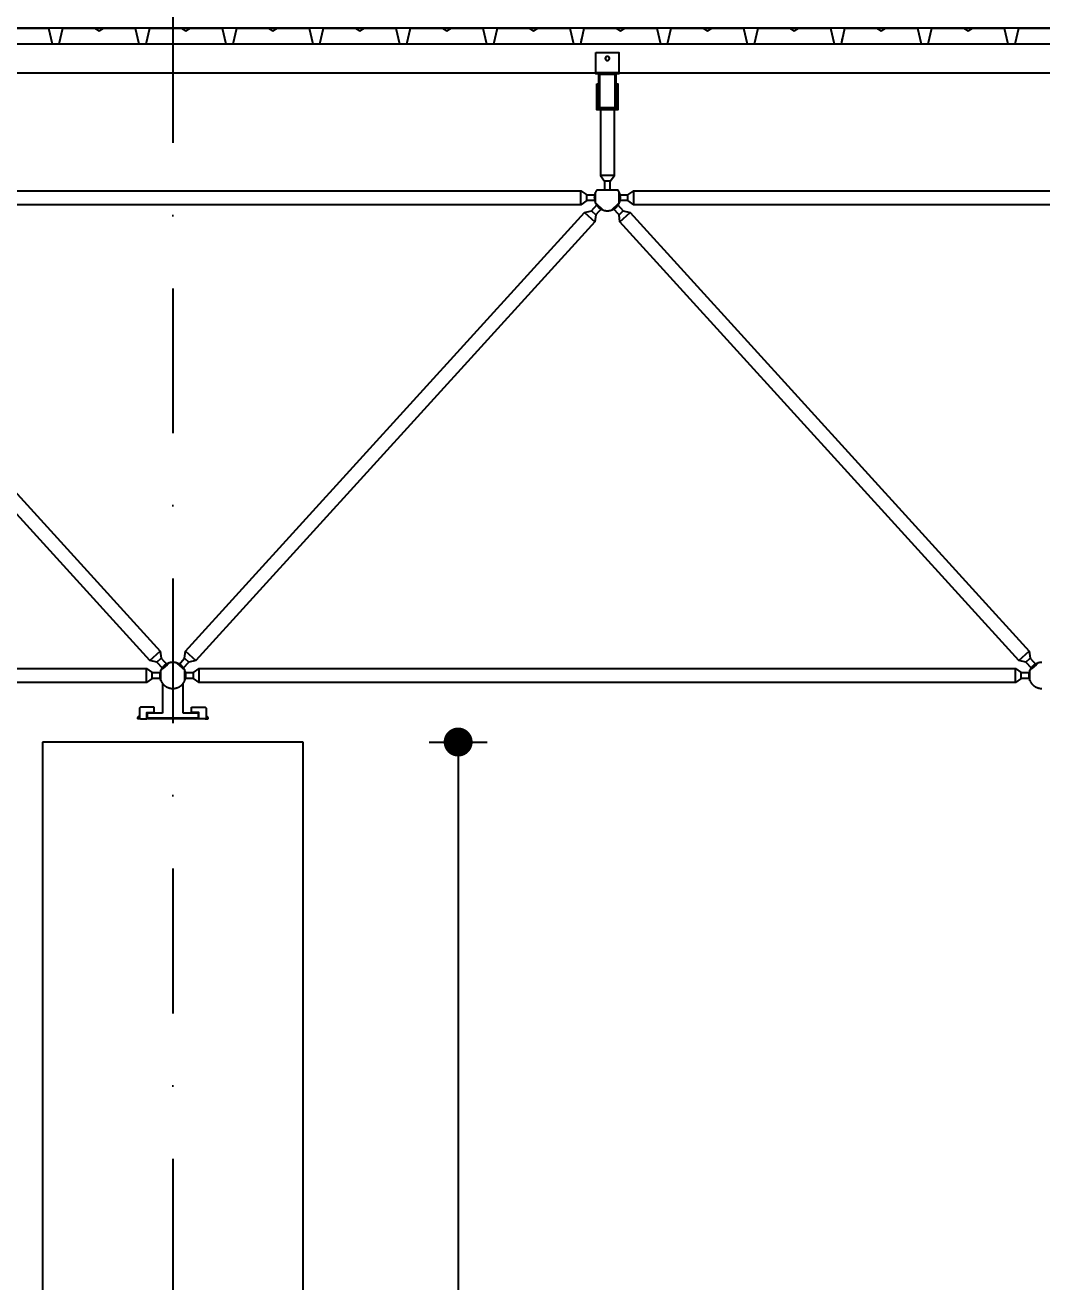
# Model space of a CAD drawing. Header units: centimetres. Extents: x 26569 to 160723, y -3143 to 14565.
# Drawn here: x 33101.2 to 33276.7, y 6157.3 to 6374.3 of the extents above; entities that cross this region are included whole.
import ezdxf

# ---------------------------------------------------------------- set-up
doc = ezdxf.new("R2010")
doc.units = ezdxf.units.CM
doc.header["$LTSCALE"] = 100
doc.linetypes.add('DASHDOT2', pattern=[0.5, 0.25, -0.125, 0, -0.125])
for name, color, linetype in [('A-ANNO-DIMS', 187, 'Continuous'), ('A-ANNO-GRID', 155, 'DASHDOT2'), ('A-ELEV-01', 255, 'Continuous'), ('A-ELEV-02', 253, 'Continuous'), ('A-WALL-INSL', 249, 'Continuous'), ('A-WALL-SNWPNL', 200, 'Continuous'), ('S-STEL', 3, 'Continuous')]:
    doc.layers.add(name, color=color, linetype=linetype)
doc.styles.add('Fields_100', font='act_simplex.shx', dxfattribs={"width": 0.8, "height": 20})
doc.dimstyles.new('FIELDS_100', dxfattribs={"dimscale": 0, "dimtxt": 20, "dimasz": 5, "dimexe": 5, "dimexo": 5, "dimgap": 5, "dimtad": 0, "dimdec": 0, "dimzin": 0, "dimdsep": 46, "dimtxsty": 'Fields_100', "dimblk": 'DOT', "dimcen": 0.09, "dimclrt": 50, "dimadec": 0, "dimazin": 0, "dimtfac": 1, "dimtdec": 0, "dimtix": 1, "dimtofl": 0, "dimtmove": 1, "dimatfit": 3, "dimfxl": 5, "dimfxlon": 1, "dimtolj": 1, "dimtzin": 0, "dimarcsym": 0})

# ---------------------------------------------------------------- blocks, each defined once
blk = doc.blocks.new('_Dot')
at = {"color": 0, "linetype": 'ByBlock', "lineweight": -2}
blk.add_line((-0.5, 0), (-1, 0), dxfattribs=at)
at = {"color": 0, "linetype": 'ByBlock', "const_width": 0.5}
blk.add_lwpolyline([(-0.25, 0, 1), (0.25, 0, 1)], format="xyb", close=True, dxfattribs=at)
blk = doc.blocks.new('*D690')
at = {"layer": 'A-ANNO-DIMS', "color": 0, "lineweight": -2, "transparency": 16777216}
for p, q in [((32226.73, 6649.56), (32226.73, 6659.56)), ((33126.73, 6649.56), (33126.73, 6659.56)), ((32231.73, 6654.56), (32645.07, 6654.56)), ((33121.73, 6654.56), (32708.4, 6654.56))]:
    blk.add_line(p, q, dxfattribs=at)
at = {"layer": 'DEFPOINTS', "color": 0, "transparency": 16777216}
for p in [(33126.73, 6654.56), (32226.73, 6232.06), (33126.73, 6232.06)]:
    blk.add_point(p, dxfattribs=at)
at = {"layer": 'A-ANNO-DIMS', "color": 0, "lineweight": -2, "transparency": 16777216, "xscale": 5, "yscale": 5, "zscale": 5, "rotation": 180}
blk.add_blockref('_Dot', (32226.73, 6654.56), dxfattribs=at)
at = {"layer": 'A-ANNO-DIMS', "color": 0, "lineweight": -2, "transparency": 16777216, "xscale": 5, "yscale": 5, "zscale": 5}
blk.add_blockref('_Dot', (33126.73, 6654.56), dxfattribs=at)
at = {"layer": 'A-ANNO-DIMS', "color": 50, "transparency": 16777216, "insert": (32676.73, 6654.56), "char_height": 20, "attachment_point": 5, "style": 'Fields_100'}
blk.add_mtext('\\A1;1800', dxfattribs=at)
blk = doc.blocks.new('*D691')
at = {"layer": 'A-ANNO-DIMS', "color": 0, "lineweight": -2, "transparency": 16777216}
for p, q in [((33126.73, 6649.56), (33126.73, 6659.56)), ((34026.73, 6649.56), (34026.73, 6659.56)), ((33131.73, 6654.56), (33545.07, 6654.56)), ((34021.73, 6654.56), (33608.4, 6654.56))]:
    blk.add_line(p, q, dxfattribs=at)
at = {"layer": 'DEFPOINTS', "color": 0, "transparency": 16777216}
for p in [(34026.73, 6654.56), (33126.73, 6232.06), (34026.73, 6232.06)]:
    blk.add_point(p, dxfattribs=at)
at = {"layer": 'A-ANNO-DIMS', "color": 0, "lineweight": -2, "transparency": 16777216, "xscale": 5, "yscale": 5, "zscale": 5, "rotation": 180}
blk.add_blockref('_Dot', (33126.73, 6654.56), dxfattribs=at)
at = {"layer": 'A-ANNO-DIMS', "color": 0, "lineweight": -2, "transparency": 16777216, "xscale": 5, "yscale": 5, "zscale": 5}
blk.add_blockref('_Dot', (34026.73, 6654.56), dxfattribs=at)
at = {"layer": 'A-ANNO-DIMS', "color": 50, "transparency": 16777216, "insert": (33576.73, 6654.56), "char_height": 20, "attachment_point": 5, "style": 'Fields_100'}
blk.add_mtext('\\A1;1800', dxfattribs=at)
blk = doc.blocks.new('*D704')
at = {"layer": 'A-ANNO-DIMS', "color": 0, "lineweight": -2, "transparency": 16777216}
for p, q in [((33170.98, 6250.51), (33180.98, 6250.51)), ((33175.98, 6245.51), (33175.98, 6126.08)), ((33175.98, 5955.51), (33175.98, 6074.94)), ((33170.98, 5950.51), (33180.98, 5950.51))]:
    blk.add_line(p, q, dxfattribs=at)
at = {"layer": 'DEFPOINTS', "color": 0, "transparency": 16777216}
for p in [(33149.23, 6250.51), (33175.98, 6250.51), (33149.23, 5950.51)]:
    blk.add_point(p, dxfattribs=at)
at = {"layer": 'A-ANNO-DIMS', "color": 0, "lineweight": -2, "transparency": 16777216, "xscale": 5, "yscale": 5, "zscale": 5}
for p, rotation in [((33175.98, 6250.51), 90), ((33175.98, 5950.51), 270)]:
    blk.add_blockref('_Dot', p, dxfattribs=dict(at, rotation=rotation))
at = {"layer": 'A-ANNO-DIMS', "color": 50, "transparency": 16777216, "insert": (33175.98, 6100.51), "char_height": 20, "attachment_point": 5, "rotation": 90, "style": 'Fields_100'}
blk.add_mtext('\\A1;300', dxfattribs=at)

msp = doc.modelspace()

# ---------------------------------------------------------------- hatches: boundary and pattern name
at = {"layer": 'A-ELEV-02'}
for points in [[(33120.98, 6254.66), (33121.13, 6254.51), (33120.63, 6254.51), (33120.63, 6254.53), (33120.64, 6254.55), (33120.64, 6254.56), (33120.64, 6254.58), (33120.64, 6254.6), (33120.64, 6254.61), (33120.65, 6254.63), (33120.65, 6254.65), (33120.66, 6254.66), (33120.66, 6254.68), (33120.67, 6254.7), (33120.68, 6254.71), (33120.68, 6254.73), (33120.69, 6254.74), (33120.7, 6254.76), (33120.71, 6254.77), (33120.72, 6254.79), (33120.73, 6254.8), (33120.74, 6254.81), (33120.75, 6254.83), (33120.76, 6254.84), (33120.77, 6254.85), (33120.78, 6254.87), (33120.79, 6254.88), (33120.81, 6254.89), (33120.82, 6254.9), (33120.83, 6254.91), (33120.85, 6254.92), (33120.86, 6254.93), (33120.88, 6254.94), (33120.89, 6254.95), (33120.91, 6254.96), (33120.92, 6254.96), (33120.94, 6254.97), (33120.95, 6254.98), (33120.97, 6254.98), (33120.98, 6254.99)], [(33132.48, 6254.66), (33132.33, 6254.51), (33132.83, 6254.51), (33132.83, 6254.53), (33132.83, 6254.55), (33132.83, 6254.56), (33132.83, 6254.58), (33132.83, 6254.6), (33132.82, 6254.61), (33132.82, 6254.63), (33132.82, 6254.65), (33132.81, 6254.66), (33132.81, 6254.68), (33132.8, 6254.7), (33132.79, 6254.71), (33132.79, 6254.73), (33132.78, 6254.74), (33132.77, 6254.76), (33132.76, 6254.77), (33132.75, 6254.79), (33132.74, 6254.8), (33132.73, 6254.81), (33132.72, 6254.83), (33132.71, 6254.84), (33132.7, 6254.85), (33132.69, 6254.87), (33132.67, 6254.88), (33132.66, 6254.89), (33132.65, 6254.9), (33132.64, 6254.91), (33132.62, 6254.92), (33132.61, 6254.93), (33132.59, 6254.94), (33132.58, 6254.95), (33132.56, 6254.96), (33132.55, 6254.96), (33132.53, 6254.97), (33132.52, 6254.98), (33132.5, 6254.98), (33132.48, 6254.99)]]:
    msp.add_hatch(color=256, dxfattribs=at).paths.add_polyline_path(points, flags=0)

# ---------------------------------------------------------------- linework, layer by layer
at = {"layer": 'A-ANNO-GRID'}
msp.add_lwpolyline([(33126.73, 6679.56), (33126.73, 5813.01)], dxfattribs=at)
at = {"layer": 'A-ELEV-01'}
for points in [[(33104.23, 6250.51), (33104.23, 5950.51)], [(33149.23, 6250.51), (33104.23, 6250.51)], [(33149.23, 5950.51), (33149.23, 6250.51)]]:
    msp.add_lwpolyline(points, dxfattribs=at)
at = {"layer": 'A-ELEV-02'}
for points in [[(32200.48, 6371.06), (36699.23, 6371.06)], [(32200.48, 6366.06), (36699.23, 6366.06)], [(33203.73, 6366.06), (33199.73, 6366.06)], [(33199.93, 6363.26), (33200.18, 6363.26)], [(33203.28, 6363.26), (33203.53, 6363.26)], [(33199.93, 6362.56), (33200.18, 6362.56)], [(33203.28, 6362.56), (33203.53, 6362.56)], [(33200.53, 6359.66), (33200.53, 6348.36), (33201.23, 6347.36), (33201.23, 6345.86)], [(33202.23, 6345.86), (33202.23, 6347.36), (33202.94, 6348.36), (33202.94, 6359.66)], [(33202.94, 6348.36), (33200.53, 6348.36)], [(33199.93, 6345.86), (33199.89, 6345.8), (33199.85, 6345.74), (33199.81, 6345.68), (33199.77, 6345.61), (33199.73, 6345.54), (33199.7, 6345.47), (33199.67, 6345.4), (33199.64, 6345.33), (33199.61, 6345.26), (33199.6, 6345.22), (33199.59, 6345.18), (33199.57, 6345.14), (33199.56, 6345.11), (33199.55, 6345.07), (33199.54, 6345.03), (33199.54, 6344.99), (33199.53, 6344.95), (33199.52, 6344.91), (33199.51, 6344.87), (33199.51, 6344.83), (33199.5, 6344.79), (33199.5, 6344.75), (33199.49, 6344.71), (33199.49, 6344.67), (33199.49, 6344.63), (33199.49, 6344.59), (33199.48, 6344.55), (33199.48, 6344.52), (33199.48, 6344.48), (33199.49, 6344.44), (33199.49, 6344.4), (33199.49, 6344.36), (33199.49, 6344.32), (33199.5, 6344.28), (33199.5, 6344.24), (33199.51, 6344.2), (33199.51, 6344.16), (33199.53, 6344.08), (33199.54, 6344.01), (33199.56, 6343.93), (33199.58, 6343.86), (33199.61, 6343.78), (33199.63, 6343.71), (33199.66, 6343.64), (33199.69, 6343.57), (33199.72, 6343.51), (33199.76, 6343.44), (33199.79, 6343.37), (33199.83, 6343.31), (33199.87, 6343.25), (33199.92, 6343.18), (33199.96, 6343.12), (33200.01, 6343.06), (33200.07, 6343), (33200.12, 6342.95), (33200.15, 6342.92), (33200.17, 6342.89), (33200.2, 6342.86), (33200.23, 6342.84), (33200.26, 6342.81), (33200.29, 6342.78), (33200.32, 6342.76), (33200.35, 6342.73), (33200.39, 6342.71), (33200.42, 6342.69), (33200.45, 6342.66), (33200.48, 6342.64), (33200.52, 6342.62), (33200.55, 6342.6), (33200.59, 6342.58), (33200.62, 6342.56), (33200.65, 6342.54), (33200.69, 6342.52), (33200.73, 6342.5), (33200.76, 6342.48), (33200.8, 6342.47), (33200.83, 6342.45), (33200.87, 6342.43), (33200.91, 6342.42), (33200.94, 6342.41), (33200.98, 6342.39), (33201.02, 6342.38), (33201.06, 6342.37), (33201.13, 6342.34), (33201.21, 6342.33), (33201.28, 6342.31), (33201.36, 6342.29), (33201.43, 6342.28), (33201.51, 6342.27), (33201.59, 6342.27), (33201.66, 6342.26), (33201.73, 6342.26), (33201.81, 6342.26), (33201.88, 6342.27), (33201.96, 6342.27), (33202.03, 6342.28), (33202.11, 6342.29), (33202.19, 6342.31), (33202.26, 6342.33), (33202.34, 6342.34), (33202.41, 6342.37), (33202.45, 6342.38), (33202.49, 6342.39), (33202.52, 6342.41), (33202.56, 6342.42), (33202.6, 6342.43), (33202.63, 6342.45), (33202.67, 6342.47), (33202.71, 6342.48), (33202.74, 6342.5), (33202.78, 6342.52), (33202.81, 6342.54), (33202.85, 6342.56), (33202.88, 6342.58), (33202.92, 6342.6), (33202.95, 6342.62), (33202.98, 6342.64), (33203.02, 6342.66), (33203.05, 6342.69), (33203.08, 6342.71), (33203.11, 6342.73), (33203.15, 6342.76), (33203.18, 6342.78), (33203.21, 6342.81), (33203.24, 6342.84), (33203.27, 6342.86), (33203.29, 6342.89), (33203.32, 6342.92), (33203.35, 6342.95), (33203.4, 6343), (33203.45, 6343.06), (33203.5, 6343.12), (33203.55, 6343.18), (33203.59, 6343.25), (33203.64, 6343.31), (33203.68, 6343.37), (33203.71, 6343.44), (33203.75, 6343.51), (33203.78, 6343.57), (33203.81, 6343.64), (33203.84, 6343.71), (33203.86, 6343.78), (33203.89, 6343.86), (33203.91, 6343.93), (33203.93, 6344.01), (33203.94, 6344.08), (33203.96, 6344.16), (33203.96, 6344.2), (33203.97, 6344.24), (33203.97, 6344.28), (33203.98, 6344.32), (33203.98, 6344.36), (33203.98, 6344.4), (33203.98, 6344.44), (33203.98, 6344.48), (33203.98, 6344.52), (33203.98, 6344.55), (33203.98, 6344.59), (33203.98, 6344.63), (33203.98, 6344.67), (33203.98, 6344.71), (33203.97, 6344.75), (33203.97, 6344.79), (33203.96, 6344.83), (33203.96, 6344.87), (33203.95, 6344.91), (33203.94, 6344.95), (33203.93, 6344.99), (33203.92, 6345.03), (33203.91, 6345.07), (33203.9, 6345.11), (33203.89, 6345.14), (33203.88, 6345.18), (33203.87, 6345.22), (33203.86, 6345.26), (33203.83, 6345.33), (33203.8, 6345.4), (33203.77, 6345.47), (33203.73, 6345.54), (33203.7, 6345.61), (33203.66, 6345.68), (33203.62, 6345.74), (33203.58, 6345.8), (33203.53, 6345.86)], [(33199.93, 6345.86), (33203.53, 6345.86)], [(33202.23, 6347.36), (33201.23, 6347.36)], [(33053.78, 6345.01), (33055.28, 6345.01), (33056.28, 6345.72), (33197.18, 6345.72), (33198.18, 6345.01), (33199.68, 6345.01)], [(33199.68, 6344.01), (33198.18, 6344.01), (33197.18, 6343.3), (33056.28, 6343.3), (33055.28, 6344.01), (33053.78, 6344.01)], [(33197.18, 6343.3), (33197.18, 6345.72)], [(33198.18, 6344.01), (33198.18, 6345.01)], [(33199.68, 6343.58), (33199.68, 6345.44)], [(33203.78, 6345.01), (33205.28, 6345.01), (33206.28, 6345.72), (33347.18, 6345.72), (33348.18, 6345.01), (33349.68, 6345.01)], [(33203.78, 6343.58), (33203.78, 6345.44)], [(33349.68, 6344.01), (33348.18, 6344.01), (33347.18, 6343.3), (33206.28, 6343.3), (33205.28, 6344.01), (33203.78, 6344.01)], [(33205.28, 6344.01), (33205.28, 6345.01)], [(33206.28, 6343.3), (33206.28, 6345.72)], [(33197.78, 6341.96), (33199.57, 6340.33)], [(33198.98, 6342.22), (33199.72, 6341.55)], [(33199.67, 6343.62), (33201.04, 6342.37)], [(33202.43, 6342.37), (33203.8, 6343.62)], [(33203.75, 6341.55), (33204.49, 6342.22)], [(33203.9, 6340.33), (33205.69, 6341.96)], [(33122.78, 6264.57), (33124.57, 6266.19)], [(33128.9, 6266.19), (33130.69, 6264.57)], [(33272.78, 6264.57), (33274.57, 6266.19)], [(33123.98, 6264.3), (33124.72, 6264.98)], [(33128.53, 6260.66), (33128.58, 6260.72), (33128.62, 6260.78), (33128.66, 6260.85), (33128.7, 6260.91), (33128.73, 6260.98), (33128.77, 6261.05), (33128.8, 6261.12), (33128.83, 6261.19), (33128.86, 6261.27), (33128.87, 6261.31), (33128.88, 6261.34), (33128.89, 6261.38), (33128.9, 6261.42), (33128.91, 6261.46), (33128.92, 6261.5), (33128.93, 6261.53), (33128.94, 6261.57), (33128.95, 6261.61), (33128.96, 6261.65), (33128.96, 6261.69), (33128.97, 6261.73), (33128.97, 6261.77), (33128.98, 6261.81), (33128.98, 6261.85), (33128.98, 6261.89), (33128.98, 6261.93), (33128.98, 6261.97), (33128.98, 6262.01), (33128.98, 6262.05), (33128.98, 6262.09), (33128.98, 6262.13), (33128.98, 6262.17), (33128.98, 6262.21), (33128.97, 6262.25), (33128.97, 6262.29), (33128.96, 6262.33), (33128.96, 6262.36), (33128.94, 6262.44), (33128.93, 6262.52), (33128.91, 6262.59), (33128.89, 6262.67), (33128.86, 6262.74), (33128.84, 6262.81), (33128.81, 6262.88), (33128.78, 6262.95), (33128.75, 6263.02), (33128.71, 6263.08), (33128.68, 6263.15), (33128.64, 6263.21), (33128.59, 6263.28), (33128.55, 6263.34), (33128.5, 6263.4), (33128.45, 6263.46), (33128.4, 6263.52), (33128.35, 6263.58), (33128.32, 6263.61), (33128.29, 6263.63), (33128.27, 6263.66), (33128.24, 6263.69), (33128.21, 6263.71), (33128.18, 6263.74), (33128.15, 6263.77), (33128.11, 6263.79), (33128.08, 6263.81), (33128.05, 6263.84), (33128.02, 6263.86), (33127.98, 6263.88), (33127.95, 6263.9), (33127.92, 6263.93), (33127.88, 6263.95), (33127.85, 6263.97), (33127.81, 6263.99), (33127.78, 6264.01), (33127.74, 6264.02), (33127.71, 6264.04), (33127.67, 6264.06), (33127.63, 6264.07), (33127.6, 6264.09), (33127.56, 6264.1), (33127.52, 6264.12), (33127.49, 6264.13), (33127.45, 6264.15), (33127.41, 6264.16), (33127.34, 6264.18), (33127.26, 6264.2), (33127.19, 6264.22), (33127.11, 6264.23), (33127.03, 6264.24), (33126.96, 6264.25), (33126.88, 6264.26), (33126.81, 6264.26), (33126.73, 6264.26), (33126.66, 6264.26), (33126.59, 6264.26), (33126.51, 6264.25), (33126.43, 6264.24), (33126.36, 6264.23), (33126.28, 6264.22), (33126.21, 6264.2), (33126.13, 6264.18), (33126.06, 6264.16), (33126.02, 6264.15), (33125.98, 6264.13), (33125.94, 6264.12), (33125.91, 6264.1), (33125.87, 6264.09), (33125.83, 6264.07), (33125.8, 6264.06), (33125.76, 6264.04), (33125.73, 6264.02), (33125.69, 6264.01), (33125.65, 6263.99), (33125.62, 6263.97), (33125.59, 6263.95), (33125.55, 6263.93), (33125.52, 6263.9), (33125.48, 6263.88), (33125.45, 6263.86), (33125.42, 6263.84), (33125.39, 6263.81), (33125.35, 6263.79), (33125.32, 6263.77), (33125.29, 6263.74), (33125.26, 6263.71), (33125.23, 6263.69), (33125.2, 6263.66), (33125.17, 6263.63), (33125.15, 6263.61), (33125.12, 6263.58), (33125.07, 6263.52), (33125.01, 6263.46), (33124.96, 6263.4), (33124.92, 6263.34), (33124.87, 6263.28), (33124.83, 6263.21), (33124.79, 6263.15), (33124.76, 6263.08), (33124.72, 6263.02), (33124.69, 6262.95), (33124.66, 6262.88), (33124.63, 6262.81), (33124.61, 6262.74), (33124.58, 6262.67), (33124.56, 6262.59), (33124.54, 6262.52), (33124.53, 6262.44), (33124.51, 6262.36), (33124.51, 6262.33), (33124.5, 6262.29), (33124.5, 6262.25), (33124.49, 6262.21), (33124.49, 6262.17), (33124.49, 6262.13), (33124.49, 6262.09), (33124.48, 6262.05), (33124.48, 6262.01), (33124.48, 6261.97), (33124.49, 6261.93), (33124.49, 6261.89), (33124.49, 6261.85), (33124.49, 6261.81), (33124.5, 6261.77), (33124.5, 6261.73), (33124.51, 6261.69), (33124.51, 6261.65), (33124.52, 6261.61), (33124.53, 6261.57), (33124.54, 6261.53), (33124.54, 6261.5), (33124.55, 6261.46), (33124.56, 6261.42), (33124.57, 6261.38), (33124.59, 6261.34), (33124.6, 6261.31), (33124.61, 6261.27), (33124.64, 6261.19), (33124.67, 6261.12), (33124.7, 6261.05), (33124.73, 6260.98), (33124.77, 6260.91), (33124.81, 6260.85), (33124.85, 6260.78), (33124.89, 6260.72), (33124.93, 6260.66)], [(33124.67, 6262.91), (33126.04, 6264.15)], [(33127.43, 6264.15), (33128.8, 6262.91)], [(33128.75, 6264.98), (33129.49, 6264.3)], [(33273.98, 6264.3), (33274.72, 6264.98)], [(33276.73, 6264.26), (33276.68, 6264.26), (33276.63, 6264.26), (33276.58, 6264.26), (33276.53, 6264.25), (33276.48, 6264.25), (33276.43, 6264.24), (33276.38, 6264.23), (33276.32, 6264.22), (33276.27, 6264.21), (33276.22, 6264.2), (33276.17, 6264.19), (33276.12, 6264.18), (33276.06, 6264.16), (33276.01, 6264.14), (33275.96, 6264.12), (33275.91, 6264.1), (33275.85, 6264.08), (33275.8, 6264.06), (33275.75, 6264.04), (33275.7, 6264.01), (33275.65, 6263.98), (33275.6, 6263.96), (33275.55, 6263.93), (33275.5, 6263.9), (33275.46, 6263.86), (33275.41, 6263.83), (33275.36, 6263.8), (33275.32, 6263.76), (33275.27, 6263.72), (33275.23, 6263.68), (33275.19, 6263.64), (33275.14, 6263.6), (33275.1, 6263.56), (33275.06, 6263.52), (33275.02, 6263.48), (33274.99, 6263.43), (33274.95, 6263.38), (33274.92, 6263.34), (33274.88, 6263.29), (33274.85, 6263.24), (33274.82, 6263.19), (33274.79, 6263.15), (33274.76, 6263.1), (33274.74, 6263.05), (33274.71, 6262.99), (33274.69, 6262.94), (33274.66, 6262.89), (33274.64, 6262.84), (33274.62, 6262.79), (33274.6, 6262.74), (33274.59, 6262.68), (33274.57, 6262.63), (33274.56, 6262.58), (33274.54, 6262.53), (33274.53, 6262.47), (33274.52, 6262.42), (33274.51, 6262.37), (33274.51, 6262.32), (33274.5, 6262.27), (33274.49, 6262.21), (33274.49, 6262.16), (33274.49, 6262.11), (33274.48, 6262.06), (33274.48, 6262.01), (33274.48, 6261.96), (33274.49, 6261.91), (33274.49, 6261.86), (33274.49, 6261.81), (33274.5, 6261.76), (33274.51, 6261.71), (33274.51, 6261.66), (33274.52, 6261.6), (33274.53, 6261.55), (33274.54, 6261.5), (33274.56, 6261.45), (33274.57, 6261.39), (33274.59, 6261.34), (33274.6, 6261.29), (33274.62, 6261.24), (33274.64, 6261.18), (33274.66, 6261.13), (33274.69, 6261.08), (33274.71, 6261.03), (33274.74, 6260.98), (33274.76, 6260.93), (33274.79, 6260.88), (33274.82, 6260.83), (33274.85, 6260.78), (33274.88, 6260.73), (33274.92, 6260.69), (33274.95, 6260.64), (33274.99, 6260.59), (33275.02, 6260.55), (33275.06, 6260.51), (33275.1, 6260.46), (33275.14, 6260.42), (33275.19, 6260.38), (33275.23, 6260.34), (33275.27, 6260.3), (33275.32, 6260.27), (33275.36, 6260.23), (33275.41, 6260.19), (33275.46, 6260.16), (33275.5, 6260.13), (33275.55, 6260.1), (33275.6, 6260.07), (33275.65, 6260.04), (33275.7, 6260.01), (33275.75, 6259.99), (33275.8, 6259.96), (33275.85, 6259.94), (33275.91, 6259.92), (33275.96, 6259.9), (33276.01, 6259.88), (33276.06, 6259.86), (33276.12, 6259.85), (33276.17, 6259.83), (33276.22, 6259.82), (33276.27, 6259.81), (33276.32, 6259.8), (33276.38, 6259.79), (33276.43, 6259.78), (33276.48, 6259.78), (33276.53, 6259.77), (33276.58, 6259.77), (33276.63, 6259.76), (33276.68, 6259.76), (33276.73, 6259.76)], [(33274.67, 6262.91), (33276.04, 6264.15)], [(32978.78, 6262.51), (32980.28, 6262.51), (32981.28, 6263.22), (33122.18, 6263.22), (33123.18, 6262.51), (33124.68, 6262.51)], [(33124.68, 6261.51), (33123.18, 6261.51), (33122.18, 6260.8), (32981.28, 6260.8), (32980.28, 6261.51), (32978.78, 6261.51)], [(33122.18, 6260.8), (33122.18, 6263.22)], [(33123.18, 6261.51), (33123.18, 6262.51)], [(33124.68, 6261.08), (33124.68, 6262.94)], [(33126.73, 6262.01), (33126.73, 6254.51)], [(33128.78, 6262.51), (33130.28, 6262.51), (33131.28, 6263.22), (33272.18, 6263.22), (33273.18, 6262.51), (33274.68, 6262.51)], [(33128.78, 6261.08), (33128.78, 6262.94)], [(33274.68, 6261.51), (33273.18, 6261.51), (33272.18, 6260.8), (33131.28, 6260.8), (33130.28, 6261.51), (33128.78, 6261.51)], [(33130.28, 6261.51), (33130.28, 6262.51)], [(33131.28, 6260.8), (33131.28, 6263.22)], [(33272.18, 6260.8), (33272.18, 6263.22)], [(33273.18, 6261.51), (33273.18, 6262.51)], [(33274.68, 6261.08), (33274.68, 6262.94)], [(33124.93, 6260.66), (33124.93, 6255.51)], [(33128.53, 6255.51), (33128.53, 6260.66)], [(33120.98, 6254.99), (33120.98, 6254.99), (33120.97, 6254.98), (33120.96, 6254.98), (33120.95, 6254.98), (33120.94, 6254.97), (33120.93, 6254.97), (33120.92, 6254.97), (33120.91, 6254.96), (33120.91, 6254.96), (33120.9, 6254.95), (33120.89, 6254.95), (33120.88, 6254.94), (33120.87, 6254.94), (33120.86, 6254.93), (33120.85, 6254.93), (33120.85, 6254.92), (33120.84, 6254.92), (33120.83, 6254.91), (33120.82, 6254.9), (33120.81, 6254.9), (33120.81, 6254.89), (33120.8, 6254.88), (33120.79, 6254.88), (33120.78, 6254.87), (33120.78, 6254.86), (33120.77, 6254.86), (33120.76, 6254.85), (33120.76, 6254.84), (33120.75, 6254.83), (33120.74, 6254.82), (33120.74, 6254.82), (33120.73, 6254.81), (33120.73, 6254.8), (33120.72, 6254.79), (33120.71, 6254.78), (33120.71, 6254.77), (33120.7, 6254.77), (33120.7, 6254.76), (33120.69, 6254.75), (33120.69, 6254.74), (33120.68, 6254.73), (33120.68, 6254.72), (33120.68, 6254.71), (33120.67, 6254.7), (33120.67, 6254.69), (33120.66, 6254.68), (33120.66, 6254.67), (33120.66, 6254.66), (33120.65, 6254.65), (33120.65, 6254.65), (33120.65, 6254.64), (33120.65, 6254.63), (33120.65, 6254.62), (33120.64, 6254.61), (33120.64, 6254.6), (33120.64, 6254.59), (33120.64, 6254.58), (33120.64, 6254.57), (33120.64, 6254.56), (33120.64, 6254.55), (33120.64, 6254.54), (33120.63, 6254.53), (33120.63, 6254.52), (33120.63, 6254.51)], [(33121.13, 6254.51), (33120.98, 6254.66)], [(33124.93, 6255.51), (33122.28, 6255.51)], [(33122.28, 6255.51), (33122.28, 6254.71)], [(33122.28, 6254.71), (33131.18, 6254.71)], [(33122.41, 6254.61), (33122.41, 6254.71)], [(33131.18, 6255.51), (33128.53, 6255.51)], [(33131.06, 6254.61), (33131.06, 6254.71)], [(33131.18, 6254.71), (33131.18, 6255.51)], [(33132.33, 6254.51), (33132.48, 6254.66)], [(33132.83, 6254.51), (33132.83, 6254.52), (33132.83, 6254.53), (33132.83, 6254.54), (33132.83, 6254.55), (33132.83, 6254.56), (33132.83, 6254.57), (33132.83, 6254.58), (33132.83, 6254.59), (33132.83, 6254.6), (33132.83, 6254.61), (33132.82, 6254.62), (33132.82, 6254.63), (33132.82, 6254.64), (33132.82, 6254.65), (33132.81, 6254.65), (33132.81, 6254.66), (33132.81, 6254.67), (33132.8, 6254.68), (33132.8, 6254.69), (33132.8, 6254.7), (33132.79, 6254.71), (33132.79, 6254.72), (33132.78, 6254.73), (33132.78, 6254.74), (33132.78, 6254.75), (33132.77, 6254.76), (33132.77, 6254.77), (33132.76, 6254.77), (33132.75, 6254.78), (33132.75, 6254.79), (33132.74, 6254.8), (33132.74, 6254.81), (33132.73, 6254.82), (33132.72, 6254.82), (33132.72, 6254.83), (33132.71, 6254.84), (33132.71, 6254.85), (33132.7, 6254.86), (33132.69, 6254.86), (33132.68, 6254.87), (33132.68, 6254.88), (33132.67, 6254.88), (33132.66, 6254.89), (33132.65, 6254.9), (33132.65, 6254.9), (33132.64, 6254.91), (33132.63, 6254.92), (33132.62, 6254.92), (33132.61, 6254.93), (33132.61, 6254.93), (33132.6, 6254.94), (33132.59, 6254.94), (33132.58, 6254.95), (33132.57, 6254.95), (33132.56, 6254.96), (33132.55, 6254.96), (33132.55, 6254.97), (33132.54, 6254.97), (33132.53, 6254.97), (33132.52, 6254.98), (33132.51, 6254.98), (33132.5, 6254.98), (33132.49, 6254.99), (33132.48, 6254.99)], [(33121.13, 6254.51), (33120.63, 6254.51)], [(33122.39, 6254.51), (33122.39, 6254.61)], [(33122.39, 6254.61), (33131.08, 6254.61)], [(33131.08, 6254.51), (33122.39, 6254.51)], [(33131.08, 6254.51), (33131.08, 6254.61)], [(33132.33, 6254.51), (33132.83, 6254.51)]]:
    msp.add_lwpolyline(points, dxfattribs=at)
for points in [[(33199.73, 6369.56), (33203.73, 6369.56), (33203.73, 6365.91), (33199.73, 6365.91)], [(33202.08, 6368.56), (33202.08, 6368.57), (33202.08, 6368.58), (33202.08, 6368.59), (33202.08, 6368.59), (33202.08, 6368.6), (33202.08, 6368.61), (33202.08, 6368.62), (33202.08, 6368.63), (33202.08, 6368.63), (33202.08, 6368.64), (33202.07, 6368.65), (33202.07, 6368.66), (33202.07, 6368.67), (33202.07, 6368.67), (33202.06, 6368.68), (33202.06, 6368.69), (33202.06, 6368.7), (33202.05, 6368.71), (33202.05, 6368.72), (33202.05, 6368.72), (33202.04, 6368.73), (33202.04, 6368.74), (33202.03, 6368.75), (33202.03, 6368.75), (33202.02, 6368.76), (33202.02, 6368.77), (33202.01, 6368.78), (33202.01, 6368.78), (33202, 6368.79), (33201.99, 6368.8), (33201.99, 6368.8), (33201.98, 6368.81), (33201.98, 6368.82), (33201.97, 6368.82), (33201.96, 6368.83), (33201.95, 6368.83), (33201.95, 6368.84), (33201.94, 6368.85), (33201.93, 6368.85), (33201.93, 6368.86), (33201.92, 6368.86), (33201.91, 6368.86), (33201.9, 6368.87), (33201.9, 6368.87), (33201.89, 6368.88), (33201.88, 6368.88), (33201.87, 6368.88), (33201.86, 6368.89), (33201.86, 6368.89), (33201.85, 6368.89), (33201.84, 6368.9), (33201.83, 6368.9), (33201.82, 6368.9), (33201.81, 6368.9), (33201.81, 6368.9), (33201.8, 6368.91), (33201.79, 6368.91), (33201.78, 6368.91), (33201.77, 6368.91), (33201.77, 6368.91), (33201.76, 6368.91), (33201.75, 6368.91), (33201.74, 6368.91), (33201.73, 6368.91), (33201.73, 6368.91), (33201.72, 6368.91), (33201.71, 6368.91), (33201.7, 6368.91), (33201.69, 6368.91), (33201.69, 6368.91), (33201.68, 6368.91), (33201.67, 6368.91), (33201.66, 6368.9), (33201.65, 6368.9), (33201.65, 6368.9), (33201.64, 6368.9), (33201.63, 6368.9), (33201.62, 6368.89), (33201.61, 6368.89), (33201.61, 6368.89), (33201.6, 6368.88), (33201.59, 6368.88), (33201.58, 6368.88), (33201.57, 6368.87), (33201.57, 6368.87), (33201.56, 6368.86), (33201.55, 6368.86), (33201.54, 6368.86), (33201.54, 6368.85), (33201.53, 6368.85), (33201.52, 6368.84), (33201.51, 6368.83), (33201.51, 6368.83), (33201.5, 6368.82), (33201.49, 6368.82), (33201.49, 6368.81), (33201.48, 6368.8), (33201.47, 6368.8), (33201.47, 6368.79), (33201.46, 6368.78), (33201.46, 6368.78), (33201.45, 6368.77), (33201.45, 6368.76), (33201.44, 6368.75), (33201.44, 6368.75), (33201.43, 6368.74), (33201.43, 6368.73), (33201.42, 6368.72), (33201.42, 6368.72), (33201.42, 6368.71), (33201.41, 6368.7), (33201.41, 6368.69), (33201.41, 6368.68), (33201.4, 6368.67), (33201.4, 6368.67), (33201.4, 6368.66), (33201.4, 6368.65), (33201.39, 6368.64), (33201.39, 6368.63), (33201.39, 6368.63), (33201.39, 6368.62), (33201.39, 6368.61), (33201.39, 6368.6), (33201.39, 6368.59), (33201.39, 6368.59), (33201.38, 6368.58), (33201.38, 6368.57), (33201.38, 6368.56), (33201.38, 6368.55), (33201.38, 6368.55), (33201.39, 6368.54), (33201.39, 6368.53), (33201.39, 6368.52), (33201.39, 6368.51), (33201.39, 6368.51), (33201.39, 6368.5), (33201.39, 6368.49), (33201.39, 6368.48), (33201.4, 6368.47), (33201.4, 6368.47), (33201.4, 6368.46), (33201.4, 6368.45), (33201.41, 6368.44), (33201.41, 6368.43), (33201.41, 6368.43), (33201.42, 6368.42), (33201.42, 6368.41), (33201.42, 6368.4), (33201.43, 6368.39), (33201.43, 6368.39), (33201.44, 6368.38), (33201.44, 6368.37), (33201.45, 6368.36), (33201.45, 6368.36), (33201.46, 6368.35), (33201.46, 6368.34), (33201.47, 6368.33), (33201.47, 6368.33), (33201.48, 6368.32), (33201.49, 6368.31), (33201.49, 6368.31), (33201.5, 6368.3), (33201.51, 6368.3), (33201.51, 6368.29), (33201.52, 6368.28), (33201.53, 6368.28), (33201.54, 6368.27), (33201.54, 6368.27), (33201.55, 6368.26), (33201.56, 6368.26), (33201.57, 6368.26), (33201.57, 6368.25), (33201.58, 6368.25), (33201.59, 6368.24), (33201.6, 6368.24), (33201.61, 6368.24), (33201.61, 6368.23), (33201.62, 6368.23), (33201.63, 6368.23), (33201.64, 6368.23), (33201.65, 6368.22), (33201.65, 6368.22), (33201.66, 6368.22), (33201.67, 6368.22), (33201.68, 6368.22), (33201.69, 6368.22), (33201.69, 6368.21), (33201.7, 6368.21), (33201.71, 6368.21), (33201.72, 6368.21), (33201.73, 6368.21), (33201.73, 6368.21), (33201.74, 6368.21), (33201.75, 6368.21), (33201.76, 6368.21), (33201.77, 6368.21), (33201.77, 6368.21), (33201.78, 6368.22), (33201.79, 6368.22), (33201.8, 6368.22), (33201.81, 6368.22), (33201.81, 6368.22), (33201.82, 6368.22), (33201.83, 6368.23), (33201.84, 6368.23), (33201.85, 6368.23), (33201.86, 6368.23), (33201.86, 6368.24), (33201.87, 6368.24), (33201.88, 6368.24), (33201.89, 6368.25), (33201.9, 6368.25), (33201.9, 6368.26), (33201.91, 6368.26), (33201.92, 6368.26), (33201.93, 6368.27), (33201.93, 6368.27), (33201.94, 6368.28), (33201.95, 6368.28), (33201.95, 6368.29), (33201.96, 6368.3), (33201.97, 6368.3), (33201.98, 6368.31), (33201.98, 6368.31), (33201.99, 6368.32), (33201.99, 6368.33), (33202, 6368.33), (33202.01, 6368.34), (33202.01, 6368.35), (33202.02, 6368.36), (33202.02, 6368.36), (33202.03, 6368.37), (33202.03, 6368.38), (33202.04, 6368.39), (33202.04, 6368.39), (33202.05, 6368.4), (33202.05, 6368.41), (33202.05, 6368.42), (33202.06, 6368.43), (33202.06, 6368.43), (33202.06, 6368.44), (33202.07, 6368.45), (33202.07, 6368.46), (33202.07, 6368.47), (33202.07, 6368.47), (33202.08, 6368.48), (33202.08, 6368.49), (33202.08, 6368.5), (33202.08, 6368.51), (33202.08, 6368.51), (33202.08, 6368.52), (33202.08, 6368.53), (33202.08, 6368.54), (33202.08, 6368.55), (33202.08, 6368.55)], [(33199.93, 6364.16), (33200.18, 6364.16), (33200.18, 6359.91), (33203.28, 6359.91), (33203.28, 6364.16), (33203.53, 6364.16), (33203.53, 6359.66), (33199.93, 6359.66)], [(33124.99, 6263.19), (33123.98, 6264.3), (33122.78, 6264.57), (33053.9, 6340.33), (33053.75, 6341.55), (33052.74, 6342.66), (33053.48, 6343.33), (33054.49, 6342.22), (33055.69, 6341.96), (33124.57, 6266.19), (33124.72, 6264.98), (33125.73, 6263.87)], [(33127.74, 6263.87), (33128.75, 6264.98), (33128.9, 6266.19), (33197.78, 6341.96), (33198.98, 6342.22), (33199.99, 6343.33), (33200.73, 6342.66), (33199.72, 6341.55), (33199.57, 6340.33), (33130.69, 6264.57), (33129.49, 6264.3), (33128.48, 6263.19)], [(33274.99, 6263.19), (33273.98, 6264.3), (33272.78, 6264.57), (33203.9, 6340.33), (33203.75, 6341.55), (33202.74, 6342.66), (33203.48, 6343.33), (33204.49, 6342.22), (33205.69, 6341.96), (33274.57, 6266.19), (33274.72, 6264.98), (33275.73, 6263.87)], [(33128.98, 6262.01), (33128.98, 6262.06), (33128.98, 6262.11), (33128.98, 6262.16), (33128.98, 6262.21), (33128.97, 6262.27), (33128.96, 6262.32), (33128.96, 6262.37), (33128.95, 6262.42), (33128.94, 6262.47), (33128.92, 6262.53), (33128.91, 6262.58), (33128.9, 6262.63), (33128.88, 6262.68), (33128.86, 6262.74), (33128.85, 6262.79), (33128.83, 6262.84), (33128.81, 6262.89), (33128.78, 6262.94), (33128.76, 6262.99), (33128.73, 6263.05), (33128.71, 6263.1), (33128.68, 6263.15), (33128.65, 6263.19), (33128.62, 6263.24), (33128.59, 6263.29), (33128.55, 6263.34), (33128.52, 6263.38), (33128.48, 6263.43), (33128.44, 6263.48), (33128.41, 6263.52), (33128.37, 6263.56), (33128.33, 6263.6), (33128.28, 6263.64), (33128.24, 6263.68), (33128.2, 6263.72), (33128.15, 6263.76), (33128.11, 6263.8), (33128.06, 6263.83), (33128.01, 6263.86), (33127.97, 6263.9), (33127.92, 6263.93), (33127.87, 6263.96), (33127.82, 6263.98), (33127.77, 6264.01), (33127.72, 6264.04), (33127.67, 6264.06), (33127.61, 6264.08), (33127.56, 6264.1), (33127.51, 6264.12), (33127.46, 6264.14), (33127.41, 6264.16), (33127.35, 6264.18), (33127.3, 6264.19), (33127.25, 6264.2), (33127.2, 6264.21), (33127.14, 6264.22), (33127.09, 6264.23), (33127.04, 6264.24), (33126.99, 6264.25), (33126.94, 6264.25), (33126.89, 6264.26), (33126.83, 6264.26), (33126.78, 6264.26), (33126.73, 6264.26), (33126.68, 6264.26), (33126.63, 6264.26), (33126.58, 6264.26), (33126.53, 6264.25), (33126.48, 6264.25), (33126.43, 6264.24), (33126.38, 6264.23), (33126.32, 6264.22), (33126.27, 6264.21), (33126.22, 6264.2), (33126.17, 6264.19), (33126.12, 6264.18), (33126.06, 6264.16), (33126.01, 6264.14), (33125.96, 6264.12), (33125.91, 6264.1), (33125.85, 6264.08), (33125.8, 6264.06), (33125.75, 6264.04), (33125.7, 6264.01), (33125.65, 6263.98), (33125.6, 6263.96), (33125.55, 6263.93), (33125.5, 6263.9), (33125.46, 6263.86), (33125.41, 6263.83), (33125.36, 6263.8), (33125.32, 6263.76), (33125.27, 6263.72), (33125.23, 6263.68), (33125.19, 6263.64), (33125.14, 6263.6), (33125.1, 6263.56), (33125.06, 6263.52), (33125.02, 6263.48), (33124.99, 6263.43), (33124.95, 6263.38), (33124.92, 6263.34), (33124.88, 6263.29), (33124.85, 6263.24), (33124.82, 6263.19), (33124.79, 6263.15), (33124.76, 6263.1), (33124.74, 6263.05), (33124.71, 6262.99), (33124.69, 6262.94), (33124.66, 6262.89), (33124.64, 6262.84), (33124.62, 6262.79), (33124.6, 6262.74), (33124.59, 6262.68), (33124.57, 6262.63), (33124.56, 6262.58), (33124.54, 6262.53), (33124.53, 6262.47), (33124.52, 6262.42), (33124.51, 6262.37), (33124.51, 6262.32), (33124.5, 6262.27), (33124.49, 6262.21), (33124.49, 6262.16), (33124.49, 6262.11), (33124.48, 6262.06), (33124.48, 6262.01), (33124.48, 6261.96), (33124.49, 6261.91), (33124.49, 6261.86), (33124.49, 6261.81), (33124.5, 6261.76), (33124.51, 6261.71), (33124.51, 6261.66), (33124.52, 6261.6), (33124.53, 6261.55), (33124.54, 6261.5), (33124.56, 6261.45), (33124.57, 6261.39), (33124.59, 6261.34), (33124.6, 6261.29), (33124.62, 6261.24), (33124.64, 6261.18), (33124.66, 6261.13), (33124.69, 6261.08), (33124.71, 6261.03), (33124.74, 6260.98), (33124.76, 6260.93), (33124.79, 6260.88), (33124.82, 6260.83), (33124.85, 6260.78), (33124.88, 6260.73), (33124.92, 6260.69), (33124.95, 6260.64), (33124.99, 6260.59), (33125.02, 6260.55), (33125.06, 6260.51), (33125.1, 6260.46), (33125.14, 6260.42), (33125.19, 6260.38), (33125.23, 6260.34), (33125.27, 6260.3), (33125.32, 6260.27), (33125.36, 6260.23), (33125.41, 6260.19), (33125.46, 6260.16), (33125.5, 6260.13), (33125.55, 6260.1), (33125.6, 6260.07), (33125.65, 6260.04), (33125.7, 6260.01), (33125.75, 6259.99), (33125.8, 6259.96), (33125.85, 6259.94), (33125.91, 6259.92), (33125.96, 6259.9), (33126.01, 6259.88), (33126.06, 6259.86), (33126.12, 6259.85), (33126.17, 6259.83), (33126.22, 6259.82), (33126.27, 6259.81), (33126.32, 6259.8), (33126.38, 6259.79), (33126.43, 6259.78), (33126.48, 6259.78), (33126.53, 6259.77), (33126.58, 6259.77), (33126.63, 6259.76), (33126.68, 6259.76), (33126.73, 6259.76), (33126.78, 6259.76), (33126.83, 6259.76), (33126.89, 6259.77), (33126.94, 6259.77), (33126.99, 6259.78), (33127.04, 6259.78), (33127.09, 6259.79), (33127.14, 6259.8), (33127.2, 6259.81), (33127.25, 6259.82), (33127.3, 6259.83), (33127.35, 6259.85), (33127.41, 6259.86), (33127.46, 6259.88), (33127.51, 6259.9), (33127.56, 6259.92), (33127.61, 6259.94), (33127.67, 6259.96), (33127.72, 6259.99), (33127.77, 6260.01), (33127.82, 6260.04), (33127.87, 6260.07), (33127.92, 6260.1), (33127.97, 6260.13), (33128.01, 6260.16), (33128.06, 6260.19), (33128.11, 6260.23), (33128.15, 6260.27), (33128.2, 6260.3), (33128.24, 6260.34), (33128.28, 6260.38), (33128.33, 6260.42), (33128.37, 6260.46), (33128.41, 6260.51), (33128.44, 6260.55), (33128.48, 6260.59), (33128.52, 6260.64), (33128.55, 6260.69), (33128.59, 6260.73), (33128.62, 6260.78), (33128.65, 6260.83), (33128.68, 6260.88), (33128.71, 6260.93), (33128.73, 6260.98), (33128.76, 6261.03), (33128.78, 6261.08), (33128.81, 6261.13), (33128.83, 6261.18), (33128.85, 6261.24), (33128.86, 6261.29), (33128.88, 6261.34), (33128.9, 6261.39), (33128.91, 6261.45), (33128.92, 6261.5), (33128.94, 6261.55), (33128.95, 6261.6), (33128.96, 6261.66), (33128.96, 6261.71), (33128.97, 6261.76), (33128.98, 6261.81), (33128.98, 6261.86), (33128.98, 6261.91), (33128.98, 6261.96)], [(33123.48, 6256.51), (33121.13, 6256.51), (33120.98, 6256.36), (33120.98, 6254.66), (33121.13, 6254.51), (33122.23, 6254.51), (33122.23, 6255.61), (33123.48, 6255.61)], [(33129.98, 6256.51), (33132.33, 6256.51), (33132.48, 6256.36), (33132.48, 6254.66), (33132.33, 6254.51), (33131.23, 6254.51), (33131.23, 6255.61), (33129.98, 6255.61)]]:
    msp.add_lwpolyline(points, close=True, dxfattribs=at)
at = {"layer": 'A-WALL-INSL', "ltscale": 0.002}
msp.add_lwpolyline([(41241.73, 6373.81), (32205.48, 6373.81)], dxfattribs=at)
at = {"layer": 'A-WALL-SNWPNL', "ltscale": 100}
for points in [[(33099.75, 6373.81), (33105.25, 6373.81), (33105.88, 6371.06), (33107.13, 6371.06), (33107.35, 6372.04)], [(33105.66, 6372.04), (33105.88, 6371.06), (33107.13, 6371.06), (33107.75, 6373.81), (33113.25, 6373.81), (33114, 6373.31), (33114.75, 6373.81), (33120.25, 6373.81), (33120.88, 6371.06), (33122.13, 6371.06), (33122.75, 6373.81), (33128.25, 6373.81), (33129, 6373.31), (33129.75, 6373.81), (33135.25, 6373.81), (33135.88, 6371.06), (33137.13, 6371.06), (33137.75, 6373.81), (33143.25, 6373.81), (33144, 6373.31), (33144.75, 6373.81), (33150.25, 6373.81), (33150.88, 6371.06), (33152.13, 6371.06), (33152.35, 6372.04)], [(33150.66, 6372.04), (33150.88, 6371.06), (33152.13, 6371.06), (33152.75, 6373.81), (33158.25, 6373.81), (33159, 6373.31), (33159.75, 6373.81), (33165.25, 6373.81), (33165.88, 6371.06), (33167.13, 6371.06), (33167.75, 6373.81), (33173.25, 6373.81), (33174, 6373.31), (33174.75, 6373.81), (33180.25, 6373.81), (33180.88, 6371.06), (33182.13, 6371.06), (33182.75, 6373.81), (33188.25, 6373.81), (33189, 6373.31), (33189.75, 6373.81), (33195.25, 6373.81), (33195.88, 6371.06), (33197.13, 6371.06), (33197.35, 6372.04)], [(33195.66, 6372.04), (33195.88, 6371.06), (33197.13, 6371.06), (33197.75, 6373.81), (33203.25, 6373.81), (33204, 6373.31), (33204.75, 6373.81), (33210.25, 6373.81), (33210.88, 6371.06), (33212.13, 6371.06), (33212.75, 6373.81), (33218.25, 6373.81), (33219, 6373.31), (33219.75, 6373.81), (33225.25, 6373.81), (33225.88, 6371.06), (33227.13, 6371.06), (33227.75, 6373.81), (33233.25, 6373.81), (33234, 6373.31), (33234.75, 6373.81), (33240.25, 6373.81), (33240.88, 6371.06), (33242.13, 6371.06), (33242.35, 6372.04)], [(33240.66, 6372.04), (33240.88, 6371.06), (33242.13, 6371.06), (33242.75, 6373.81), (33248.25, 6373.81), (33249, 6373.31), (33249.75, 6373.81), (33255.25, 6373.81), (33255.88, 6371.06), (33257.13, 6371.06), (33257.75, 6373.81), (33263.25, 6373.81), (33264, 6373.31), (33264.75, 6373.81), (33270.25, 6373.81), (33270.88, 6371.06), (33272.13, 6371.06), (33272.75, 6373.81), (33278.25, 6373.81)]]:
    msp.add_lwpolyline(points, dxfattribs=at)
at = {"layer": 'S-STEL'}
msp.add_lwpolyline([(33203.23, 6359.91), (33203.23, 6365.91), (33200.23, 6365.91), (33200.23, 6359.91)], dxfattribs=at)
msp.add_lwpolyline([(33203.08, 6365.76), (33200.38, 6365.76), (33200.38, 6360.06), (33203.08, 6360.06)], close=True, dxfattribs=at)

# ---------------------------------------------------------------- dimensions: what is measured, and where the dimension line sits
at = {"layer": 'A-ANNO-DIMS'}
for base, p1, p2, picture, middle in [((33126.73, 6654.56), (32226.73, 6232.06), (33126.73, 6232.06), '*D690', (32676.73, 6654.56)), ((34026.73, 6654.56), (33126.73, 6232.06), (34026.73, 6232.06), '*D691', (33576.73, 6654.56))]:
    dim = msp.add_linear_dim(base=base, p1=p1, p2=p2, dimstyle='FIELDS_100', override={"dimscale": 1, "dimlfac": 2}, dxfattribs=at)
    dim.commit()
    dim.dimension.update_dxf_attribs({"geometry": picture, "text_midpoint": middle})
dim = msp.add_linear_dim(base=(33175.98, 6250.51), p1=(33149.23, 5950.51), p2=(33149.23, 6250.51), angle=90, dimstyle='FIELDS_100', override={"dimscale": 1}, dxfattribs=at)
dim.commit()
dim.dimension.update_dxf_attribs({"geometry": '*D704', "text_midpoint": (33175.98, 6100.51)})

doc.saveas('drawing.dxf')
